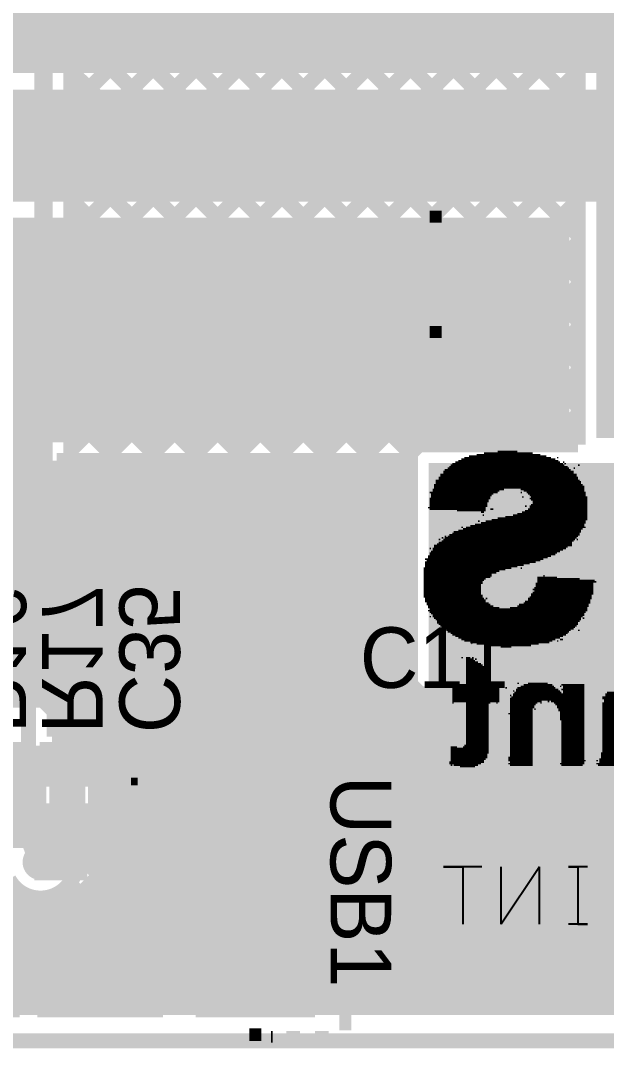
# Model space of a CAD drawing. Header units: millimetres. Extents: x 0.79 to 4.38, y 0.99 to 3.94.
# Drawn here: x 2.175 to 2.562, y 0.993 to 1.672 of the extents above; entities that cross this region are included whole.
import ezdxf

# ---------------------------------------------------------------- set-up
doc = ezdxf.new("R2010")
doc.units = ezdxf.units.MM
doc.header["$MEASUREMENT"] = 0
for name, color, linetype in [('BottomLayer', 5, 'Continuous'), ('BottomOverlay', 54, 'Continuous'), ('BottomPaste', 16, 'Continuous'), ('BottomSolder', 6, 'Continuous'), ('Mechanical2', 216, 'Continuous'), ('MultiLayer', 9, 'Continuous'), ('TopLayer', 1, 'Continuous'), ('TopOverlay', 2, 'Continuous'), ('TopPaste', 8, 'Continuous'), ('TopSolder', 216, 'Continuous'), ('ViaHoleLayer', 16, 'Continuous')]:
    doc.layers.add(name, color=color, linetype=linetype)

# ---------------------------------------------------------------- blocks, each defined once
blk = doc.blocks.new('SP3014_02UTG_3')
at = {"layer": 'TopLayer'}
for points in [[(-0.00945, -0.00689), (0.00945, -0.00689), (-0.00945, 0.00689), (0.00945, 0.00689)], [(0.01496, -0.00689), (0.03386, -0.00689), (0.01496, 0.00689), (0.03386, 0.00689)], [(-0.00945, -0.02657), (0.00945, -0.02657), (-0.00945, -0.0128), (0.00945, -0.0128)], [(0.01496, -0.02657), (0.03386, -0.02657), (0.01496, -0.0128), (0.03386, -0.0128)], [(-0.00983, -0.04724), (0.01183, -0.04724), (-0.00983, -0.0315), (0.01183, -0.0315)], [(0.01614, -0.04724), (0.03268, -0.04724), (0.01614, -0.0315), (0.03268, -0.0315)]]:
    blk.add_solid(points, dxfattribs=at)
at = {"layer": 'TopOverlay', "const_width": 0.01}
for points in [[(-0.017, 0.014), (0.041, 0.014)], [(-0.017, 0.014), (-0.017, -0.054)], [(0.041, 0.014), (0.041, -0.054)], [(-0.017, -0.054), (0.041, -0.054)]]:
    blk.add_lwpolyline(points, dxfattribs=at)
at = {"layer": 'TopOverlay'}
for points, const_width in [([(-0.02776, 0.004, 1), (-0.03224, 0.004, 1)], 0.01), ([(-0.03474, 0.004, 1), (-0.02974, 0.004, 1)], 0.005), ([(-0.03026, 0.004, 1), (-0.02526, 0.004, 1)], 0.005)]:
    blk.add_lwpolyline(points, format="xyb", close=True, dxfattribs=dict(at, const_width=const_width))
at = {"layer": 'TopPaste'}
for points in [[(-0.00945, -0.00689), (0.00945, -0.00689), (-0.00945, 0.00689), (0.00945, 0.00689)], [(0.01496, -0.00689), (0.03386, -0.00689), (0.01496, 0.00689), (0.03386, 0.00689)], [(-0.00945, -0.02657), (0.00945, -0.02657), (-0.00945, -0.0128), (0.00945, -0.0128)], [(0.01496, -0.02657), (0.03386, -0.02657), (0.01496, -0.0128), (0.03386, -0.0128)], [(-0.00983, -0.04724), (0.01183, -0.04724), (-0.00983, -0.0315), (0.01183, -0.0315)], [(0.01614, -0.04724), (0.03268, -0.04724), (0.01614, -0.0315), (0.03268, -0.0315)]]:
    blk.add_solid(points, dxfattribs=at)
at = {"layer": 'TopSolder'}
for points in [[(-0.01345, -0.01089), (0.01345, -0.01089), (-0.01345, 0.01089), (0.01345, 0.01089)], [(0.01096, -0.01089), (0.03786, -0.01089), (0.01096, 0.01089), (0.03786, 0.01089)], [(-0.01345, -0.03057), (0.01345, -0.03057), (-0.01345, -0.0088), (0.01345, -0.0088)], [(0.01096, -0.03057), (0.03786, -0.03057), (0.01096, -0.0088), (0.03786, -0.0088)], [(-0.01383, -0.05124), (0.01583, -0.05124), (-0.01383, -0.0275), (0.01583, -0.0275)], [(0.01214, -0.05124), (0.03668, -0.05124), (0.01214, -0.0275), (0.03668, -0.0275)]]:
    blk.add_solid(points, dxfattribs=at)
blk = doc.blocks.new('16SVPF180M_6')
at = {"layer": 'TopLayer'}
for points in [[(-0.17913, -0.0315), (-0.04134, -0.0315), (-0.17913, 0.0315), (-0.04134, 0.0315)], [(0.04134, -0.0315), (0.17913, -0.0315), (0.04134, 0.0315), (0.17913, 0.0315)]]:
    blk.add_solid(points, dxfattribs=at)
at = {"layer": 'TopOverlay', "const_width": 0.01}
for points in [[(-0.131, 0.082), (-0.073, 0.14)], [(0.135, 0.14), (-0.073, 0.14)], [(0.135, 0.043), (0.135, 0.14)], [(-0.131, 0.041), (-0.131, 0.082)], [(-0.162, 0.0399), (-0.162, 0.0729)], [(-0.14588, 0.0555), (-0.176, 0.0555)], [(-0.131, -0.082), (-0.131, -0.043)], [(0.135, -0.129), (0.135, -0.043)], [(-0.084, -0.129), (-0.131, -0.082)], [(0.135, -0.129), (-0.084, -0.129)]]:
    blk.add_lwpolyline(points, dxfattribs=at)
at = {"layer": 'TopPaste'}
for points in [[(-0.17913, -0.0315), (-0.04134, -0.0315), (-0.17913, 0.0315), (-0.04134, 0.0315)], [(0.04134, -0.0315), (0.17913, -0.0315), (0.04134, 0.0315), (0.17913, 0.0315)]]:
    blk.add_solid(points, dxfattribs=at)
at = {"layer": 'TopSolder'}
for points in [[(-0.18313, -0.0355), (-0.03734, -0.0355), (-0.18313, 0.0355), (-0.03734, 0.0355)], [(0.03734, -0.0355), (0.18313, -0.0355), (0.03734, 0.0355), (0.18313, 0.0355)]]:
    blk.add_solid(points, dxfattribs=at)
blk = doc.blocks.new('PMEG3010ER_115_54')
at = {"layer": 'TopLayer'}
for points in [[(-0.02953, -0.02953), (0.02953, -0.02953), (-0.02953, 0.02953), (0.02953, 0.02953)], [(0.08071, -0.02953), (0.13976, -0.02953), (0.08071, 0.02953), (0.13976, 0.02953)]]:
    blk.add_solid(points, dxfattribs=at)
at = {"layer": 'TopOverlay', "const_width": 0.00787}
for points in [[(-0.037, 0.038), (-0.056, 0.038)], [(-0.056, 0.038), (-0.056, -0.038)], [(-0.037, 0.038), (-0.037, -0.038)], [(-0.029, 0.038), (-0.037, 0.038)], [(0.14724, 0.038), (0.13924, 0.038)], [(0.14724, 0.038), (0.14724, -0.038)], [(-0.037, -0.038), (-0.056, -0.038)], [(-0.029, -0.038), (-0.037, -0.038)], [(0.14724, -0.038), (0.13924, -0.038)]]:
    blk.add_lwpolyline(points, dxfattribs=at)
at = {"layer": 'TopPaste'}
for points in [[(-0.02953, -0.02953), (0.02953, -0.02953), (-0.02953, 0.02953), (0.02953, 0.02953)], [(0.08071, -0.02953), (0.13976, -0.02953), (0.08071, 0.02953), (0.13976, 0.02953)]]:
    blk.add_solid(points, dxfattribs=at)
at = {"layer": 'TopSolder'}
for points in [[(-0.03353, -0.03353), (0.03353, -0.03353), (-0.03353, 0.03353), (0.03353, 0.03353)], [(0.07671, -0.03353), (0.14376, -0.03353), (0.07671, 0.03353), (0.14376, 0.03353)]]:
    blk.add_solid(points, dxfattribs=at)
blk = doc.blocks.new('C__0402_B_214')
at = {"layer": 'BottomLayer'}
for points in [[(-0.0275, 0.0125), (-0.0275, -0.0125), (-0.0095, 0.0125), (-0.0095, -0.0125)], [(0.0095, 0.0125), (0.0095, -0.0125), (0.0275, 0.0125), (0.0275, -0.0125)]]:
    blk.add_solid(points, dxfattribs=at)
at = {"layer": 'BottomOverlay', "const_width": 0.005}
for points in [[(-0.0325, -0.0175), (-0.0325, 0.0175)], [(-0.0085, 0.0175), (-0.0325, 0.0175)], [(0.0325, 0.0175), (0.0085, 0.0175)], [(0.0325, -0.0175), (0.0325, 0.0175)], [(-0.0085, -0.0175), (-0.0325, -0.0175)], [(0.0325, -0.0175), (0.0085, -0.0175)]]:
    blk.add_lwpolyline(points, dxfattribs=at)
at = {"layer": 'BottomPaste'}
for points in [[(-0.0275, 0.0125), (-0.0275, -0.0125), (-0.0095, 0.0125), (-0.0095, -0.0125)], [(0.0095, 0.0125), (0.0095, -0.0125), (0.0275, 0.0125), (0.0275, -0.0125)]]:
    blk.add_solid(points, dxfattribs=at)
at = {"layer": 'BottomSolder'}
for points in [[(-0.0315, 0.0165), (-0.0315, -0.0165), (-0.0055, 0.0165), (-0.0055, -0.0165)], [(0.0055, 0.0165), (0.0055, -0.0165), (0.0315, 0.0165), (0.0315, -0.0165)]]:
    blk.add_solid(points, dxfattribs=at)
blk = doc.blocks.new('M_____U___C____SMD_219')
at = {"layer": 'TopLayer'}
for points in [[(-0.18504, 0.01526), (-0.11417, 0.01526), (-0.18504, 0.09006), (-0.11417, 0.09006)], [(-0.00984, 0.09006), (-0.08465, 0.09006), (-0.00984, 0.01526), (-0.08465, 0.01526)], [(0.08465, 0.09006), (0.00984, 0.09006), (0.08465, 0.01526), (0.00984, 0.01526)], [(0.11417, 0.01526), (0.18504, 0.01526), (0.11417, 0.09006), (0.18504, 0.09006)], [(-0.08071, -0.01624), (-0.16339, -0.01624), (-0.08071, -0.07923), (-0.16339, -0.07923)], [(0.16339, -0.01624), (0.08071, -0.01624), (0.16339, -0.07923), (0.08071, -0.07923)], [(-0.04331, -0.02608), (-0.05906, -0.02608), (-0.04331, -0.07923), (-0.05906, -0.07923)], [(-0.01772, -0.02608), (-0.03346, -0.02608), (-0.01772, -0.07923), (-0.03346, -0.07923)], [(0.00787, -0.02608), (-0.00787, -0.02608), (0.00787, -0.07923), (-0.00787, -0.07923)], [(0.03346, -0.02608), (0.01772, -0.02608), (0.03346, -0.07923), (0.01772, -0.07923)], [(0.05906, -0.02608), (0.04331, -0.02608), (0.05906, -0.07923), (0.04331, -0.07923)]]:
    blk.add_solid(points, dxfattribs=at)
at = {"layer": 'TopOverlay'}
for points, const_width in [([(-0.189, 0.107), (-0.198, 0.107)], 0.00787), ([(-0.17, 0.107), (-0.179, 0.107)], 0.00787), ([(-0.16, 0.107), (-0.161, 0.107)], 0.00787), ([(0.14961, 0.10974), (-0.14961, 0.10974)], 0.00787), ([(-0.14961, 0.10974), (-0.14961, 0.10139)], 0.00787), ([(0.14961, 0.10974), (0.14961, 0.10279)], 0.00787), ([(-0.209, 0.10279), (-0.209, 0.07479)], 0.00787), ([(-0.209, 0.07479), (-0.221, 0.08679)], 0.00787), ([(-0.196, 0.08679), (-0.221, 0.08679)], 0.00787), ([(-0.196, 0.08679), (-0.208, 0.07479)], 0.00787), ([(-0.14764, 0.0064), (-0.14764, -0.00738)], 0.005), ([(0.14764, 0.0064), (0.14764, -0.00738)], 0.005), ([(-0.06772, -0.06152), (-0.07205, -0.06152)], 0.005), ([(0.07205, -0.06152), (0.06772, -0.06152)], 0.005)]:
    blk.add_lwpolyline(points, dxfattribs=dict(at, const_width=const_width))
for points, const_width in [([(0.05906, -0.10384, 1), (0.05118, -0.10384, 1)], 0.01181), ([(0.04823, -0.10384, 1), (0.05413, -0.10384, 1)], 0.00591), ([(0.0561, -0.10384, 1), (0.06201, -0.10384, 1)], 0.00591)]:
    blk.add_lwpolyline(points, format="xyb", close=True, dxfattribs=dict(at, const_width=const_width))
at = {"layer": 'TopPaste'}
for points in [[(-0.18504, 0.01526), (-0.11417, 0.01526), (-0.18504, 0.09006), (-0.11417, 0.09006)], [(-0.00984, 0.09006), (-0.08465, 0.09006), (-0.00984, 0.01526), (-0.08465, 0.01526)], [(0.08465, 0.09006), (0.00984, 0.09006), (0.08465, 0.01526), (0.00984, 0.01526)], [(0.11417, 0.01526), (0.18504, 0.01526), (0.11417, 0.09006), (0.18504, 0.09006)], [(-0.08071, -0.01624), (-0.16339, -0.01624), (-0.08071, -0.07923), (-0.16339, -0.07923)], [(0.16339, -0.01624), (0.08071, -0.01624), (0.16339, -0.07923), (0.08071, -0.07923)], [(-0.04331, -0.02608), (-0.05906, -0.02608), (-0.04331, -0.07923), (-0.05906, -0.07923)], [(-0.01772, -0.02608), (-0.03346, -0.02608), (-0.01772, -0.07923), (-0.03346, -0.07923)], [(0.00787, -0.02608), (-0.00787, -0.02608), (0.00787, -0.07923), (-0.00787, -0.07923)], [(0.03346, -0.02608), (0.01772, -0.02608), (0.03346, -0.07923), (0.01772, -0.07923)], [(0.05906, -0.02608), (0.04331, -0.02608), (0.05906, -0.07923), (0.04331, -0.07923)]]:
    blk.add_solid(points, dxfattribs=at)
at = {"layer": 'TopSolder'}
for points in [[(-0.18904, 0.01126), (-0.11017, 0.01126), (-0.18904, 0.09406), (-0.11017, 0.09406)], [(-0.00584, 0.09406), (-0.08865, 0.09406), (-0.00584, 0.01126), (-0.08865, 0.01126)], [(0.08865, 0.09406), (0.00584, 0.09406), (0.08865, 0.01126), (0.00584, 0.01126)], [(0.11017, 0.01126), (0.18904, 0.01126), (0.11017, 0.09406), (0.18904, 0.09406)], [(-0.07671, -0.01224), (-0.16739, -0.01224), (-0.07671, -0.08323), (-0.16739, -0.08323)], [(0.16739, -0.01224), (0.07671, -0.01224), (0.16739, -0.08323), (0.07671, -0.08323)], [(-0.03931, -0.02208), (-0.06305, -0.02208), (-0.03931, -0.08323), (-0.06305, -0.08323)], [(-0.01372, -0.02208), (-0.03746, -0.02208), (-0.01372, -0.08323), (-0.03746, -0.08323)], [(0.01187, -0.02208), (-0.01187, -0.02208), (0.01187, -0.08323), (-0.01187, -0.08323)], [(0.03746, -0.02208), (0.01372, -0.02208), (0.03746, -0.08323), (0.01372, -0.08323)], [(0.06306, -0.02208), (0.03931, -0.02208), (0.06306, -0.08323), (0.03931, -0.08323)]]:
    blk.add_solid(points, dxfattribs=at)
blk = doc.blocks.new('R__0402_B_224')
at = {"layer": 'BottomLayer'}
for points in [[(-0.0275, 0.0125), (-0.0275, -0.0125), (-0.0095, 0.0125), (-0.0095, -0.0125)], [(0.0095, 0.0125), (0.0095, -0.0125), (0.0275, 0.0125), (0.0275, -0.0125)]]:
    blk.add_solid(points, dxfattribs=at)
at = {"layer": 'BottomOverlay', "const_width": 0.005}
for points in [[(-0.0085, 0.0175), (-0.0325, 0.0175)], [(-0.0325, -0.0175), (-0.0325, 0.0175)], [(0.0325, 0.0175), (0.0085, 0.0175)], [(0.0325, -0.0175), (0.0325, 0.0175)], [(-0.0085, -0.0175), (-0.0325, -0.0175)], [(0.0325, -0.0175), (0.0085, -0.0175)]]:
    blk.add_lwpolyline(points, dxfattribs=at)
at = {"layer": 'BottomPaste'}
for points in [[(-0.0275, 0.0125), (-0.0275, -0.0125), (-0.0095, 0.0125), (-0.0095, -0.0125)], [(0.0095, 0.0125), (0.0095, -0.0125), (0.0275, 0.0125), (0.0275, -0.0125)]]:
    blk.add_solid(points, dxfattribs=at)
at = {"layer": 'BottomSolder'}
for points in [[(-0.0315, 0.0165), (-0.0315, -0.0165), (-0.0055, 0.0165), (-0.0055, -0.0165)], [(0.0055, 0.0165), (0.0055, -0.0165), (0.0315, 0.0165), (0.0315, -0.0165)]]:
    blk.add_solid(points, dxfattribs=at)
blk = doc.blocks.new('R__0402_B_225')
at = {"layer": 'BottomLayer'}
for points in [[(-0.0275, 0.0125), (-0.0275, -0.0125), (-0.0095, 0.0125), (-0.0095, -0.0125)], [(0.0095, 0.0125), (0.0095, -0.0125), (0.0275, 0.0125), (0.0275, -0.0125)]]:
    blk.add_solid(points, dxfattribs=at)
at = {"layer": 'BottomOverlay', "const_width": 0.005}
for points in [[(-0.0085, 0.0175), (-0.0325, 0.0175)], [(-0.0325, -0.0175), (-0.0325, 0.0175)], [(0.0325, 0.0175), (0.0085, 0.0175)], [(0.0325, -0.0175), (0.0325, 0.0175)], [(-0.0085, -0.0175), (-0.0325, -0.0175)], [(0.0325, -0.0175), (0.0085, -0.0175)]]:
    blk.add_lwpolyline(points, dxfattribs=at)
at = {"layer": 'BottomPaste'}
for points in [[(-0.0275, 0.0125), (-0.0275, -0.0125), (-0.0095, 0.0125), (-0.0095, -0.0125)], [(0.0095, 0.0125), (0.0095, -0.0125), (0.0275, 0.0125), (0.0275, -0.0125)]]:
    blk.add_solid(points, dxfattribs=at)
at = {"layer": 'BottomSolder'}
for points in [[(-0.0315, 0.0165), (-0.0315, -0.0165), (-0.0055, 0.0165), (-0.0055, -0.0165)], [(0.0055, 0.0165), (0.0055, -0.0165), (0.0315, 0.0165), (0.0315, -0.0165)]]:
    blk.add_solid(points, dxfattribs=at)

msp = doc.modelspace()

# ---------------------------------------------------------------- linework, layer by layer
at = {"layer": 'BottomLayer'}
for points, const_width in [([(2.19036, 1.2239), (2.19036, 1.78336)], 0.012), ([(2.20836, 1.4164), (2.45796, 1.666)], 0.01), ([(2.20836, 1.50125), (2.37311, 1.666)], 0.01), ([(2.20836, 1.666), (2.543, 1.666)], 0.01), ([(2.20836, 1.55782), (2.31654, 1.666)], 0.01), ([(2.20836, 1.64267), (2.23169, 1.666)], 0.01), ([(2.20836, 1.52954), (2.34482, 1.666)], 0.01), ([(2.20836, 1.35983), (2.51453, 1.666)], 0.01), ([(2.20836, 1.33155), (2.54281, 1.666)], 0.01), ([(2.20836, 1.38811), (2.48624, 1.666)], 0.01), ([(2.20836, 1.44468), (2.42968, 1.666)], 0.01), ([(2.20836, 1.47297), (2.40139, 1.666)], 0.01), ([(2.20836, 1.61439), (2.25997, 1.666)], 0.01), ([(2.20836, 1.58611), (2.28825, 1.666)], 0.01), ([(2.20836, 1.23136), (2.20836, 1.666)], 0.01), ([(2.20895, 1.666), (2.48345, 1.3915)], 0.01), ([(2.23723, 1.666), (2.51173, 1.3915)], 0.01), ([(2.26552, 1.666), (2.54002, 1.3915)], 0.01), ([(2.2938, 1.666), (2.543, 1.4168)], 0.01), ([(2.32208, 1.666), (2.543, 1.44508)], 0.01), ([(2.35037, 1.666), (2.543, 1.47337)], 0.01), ([(2.37865, 1.666), (2.543, 1.50165)], 0.01), ([(2.40694, 1.666), (2.543, 1.52994)], 0.01), ([(2.43522, 1.666), (2.543, 1.55822)], 0.01), ([(2.46351, 1.666), (2.543, 1.58651)], 0.01), ([(2.49179, 1.666), (2.543, 1.61479)], 0.01), ([(2.52007, 1.666), (2.543, 1.64307)], 0.01), ([(2.543, 1.3915), (2.543, 1.666)], 0.01), ([(2.20836, 1.6383), (2.45516, 1.3915)], 0.01), ([(2.20836, 1.30326), (2.543, 1.6379)], 0.01), ([(2.20836, 1.61002), (2.43233, 1.38605)], 0.01), ([(2.20836, 1.27498), (2.543, 1.60962)], 0.01), ([(2.20836, 1.58173), (2.43233, 1.35776)], 0.01), ([(2.20836, 1.24669), (2.543, 1.58133)], 0.01), ([(2.20836, 1.55345), (2.43233, 1.32948)], 0.01), ([(2.21483, 1.22488), (2.543, 1.55305)], 0.01), ([(2.20836, 1.52517), (2.43233, 1.30119)], 0.01), ([(2.22403, 1.20579), (2.543, 1.52477)], 0.01), ([(2.20836, 1.49688), (2.43233, 1.27291)], 0.01), ([(2.43802, 1.3915), (2.543, 1.49648)], 0.01), ([(2.20836, 1.4686), (2.43233, 1.24462)], 0.01), ([(2.4663, 1.3915), (2.543, 1.4682)], 0.01), ([(2.20836, 1.44031), (2.43233, 1.21634)], 0.01), ([(2.49459, 1.3915), (2.543, 1.43991)], 0.01), ([(2.20836, 1.41203), (2.43233, 1.18806)], 0.01), ([(2.52287, 1.3915), (2.543, 1.41163)], 0.01), ([(2.43233, 1.3915), (2.543, 1.3915)], 0.01), ([(2.43233, 1.097), (2.43233, 1.3915)], 0.01), ([(2.43233, 1.38581), (2.43802, 1.3915)], 0.01), ([(2.20836, 1.38374), (2.43233, 1.15977)], 0.01), ([(2.24702, 1.2005), (2.43233, 1.38581)], 0.01), ([(2.20836, 1.35546), (2.43233, 1.13149)], 0.01), ([(2.27186, 1.19706), (2.43233, 1.35753)], 0.01), ([(2.20836, 1.32718), (2.43233, 1.1032)], 0.01), ([(2.27186, 1.16877), (2.43233, 1.32924)], 0.01), ([(2.20836, 1.29889), (2.41025, 1.097)], 0.01), ([(2.23136, 1.09999), (2.43233, 1.30096)], 0.01), ([(2.25666, 1.097), (2.43233, 1.27268)], 0.01), ([(2.20836, 1.27061), (2.38197, 1.097)], 0.01), ([(2.28494, 1.097), (2.43233, 1.24439)], 0.01), ([(2.20836, 1.24232), (2.25039, 1.20029)], 0.01), ([(2.20836, 1.23136), (2.21873, 1.22099)], 0.01), ([(2.19036, 1.2239), (2.20603, 1.20824)], 0.012), ([(2.31322, 1.097), (2.43233, 1.21611)], 0.01), ([(2.20603, 1.17881), (2.20603, 1.20824)], 0.012), ([(2.22403, 1.2005), (2.22403, 1.20824)], 0.01), ([(2.22403, 1.2005), (2.24736, 1.2005)], 0.01), ([(2.25281, 1.19982), (2.27186, 1.19982)], 0.01), ([(2.27186, 1.15782), (2.27186, 1.19982)], 0.01), ([(2.20603, 1.17881), (2.20634, 1.1785)], 0.02), ([(2.20634, 1.1785), (2.24736, 1.1785)], 0.02), ([(2.34151, 1.097), (2.43233, 1.18782)], 0.01), ([(2.27186, 1.17882), (2.35368, 1.097)], 0.01), ([(2.23136, 1.12827), (2.2609, 1.15782)], 0.01), ([(2.23136, 1.1565), (2.24736, 1.1565)], 0.01), ([(2.23136, 1.097), (2.23136, 1.1565)], 0.01), ([(2.23761, 1.1565), (2.29711, 1.097)], 0.01), ([(2.25485, 1.15782), (2.27186, 1.15782)], 0.01), ([(2.26458, 1.15782), (2.3254, 1.097)], 0.01), ([(2.36979, 1.097), (2.43233, 1.15954)], 0.01), ([(2.24736, 1.113), (2.24736, 1.1415)], 0.025), ([(2.23136, 1.13447), (2.26883, 1.097)], 0.01), ([(2.39808, 1.097), (2.43233, 1.13125)], 0.01), ([(2.18836, 1.116), (2.20026, 1.1279)], 0.01), ([(2.23136, 1.10619), (2.24055, 1.097)], 0.01), ([(2.42636, 1.097), (2.43233, 1.10297)], 0.01), ([(2.23136, 1.097), (2.43233, 1.097)], 0.01)]:
    msp.add_lwpolyline(points, dxfattribs=dict(at, const_width=const_width))
for points, const_width in [([(2.48709, 1.361, 1), (2.49891, 1.361, 1)], 0.01181), ([(2.51309, 1.361, 1), (2.52491, 1.361, 1)], 0.01181), ([(2.48709, 1.331, 1), (2.49891, 1.331, 1)], 0.01181), ([(2.51309, 1.331, 1), (2.52491, 1.331, 1)], 0.01181), ([(2.48709, 1.299, 1), (2.49891, 1.299, 1)], 0.01181), ([(2.51309, 1.299, 1), (2.52491, 1.299, 1)], 0.01181), ([(2.21623, 1.22099, 1), (2.22123, 1.22099, 1)], 0.005), ([(2.21625, 1.22096, 1), (2.22125, 1.22096, 1)], 0.005), ([(2.22153, 1.20824, 1), (2.22653, 1.20824, 1)], 0.005), ([(2.22153, 1.20824, 1), (2.22653, 1.20824, 1)], 0.005), ([(2.24486, 1.2005, 1), (2.24986, 1.2005, 1)], 0.005), ([(2.25031, 1.19982, 1), (2.25531, 1.19982, 1)], 0.005), ([(2.24486, 1.1565, 1), (2.24986, 1.1565, 1)], 0.005), ([(2.25235, 1.15782, 1), (2.25735, 1.15782, 1)], 0.005), ([(2.20353, 1.14182, 1), (2.20853, 1.14182, 1)], 0.005), ([(2.18245, 1.116, 1), (2.19427, 1.116, 1)], 0.01181), ([(2.19776, 1.1279, 1), (2.20276, 1.1279, 1)], 0.005), ([(2.24145, 1.113, 1), (2.25327, 1.113, 1)], 0.01181)]:
    msp.add_lwpolyline(points, format="xyb", close=True, dxfattribs=dict(at, const_width=const_width))
at = {"layer": 'BottomLayer', "const_width": 0.01}
for points in [[(2.21873, 1.22099, -0.199396), (2.22403, 1.20824)], [(2.21875, 1.22096, -0.198912), (2.22403, 1.20824)], [(2.24736, 1.2005, -0.062631), (2.25281, 1.19982)], [(2.25485, 1.15782, -0.087094), (2.24736, 1.1565)], [(2.20603, 1.14182, -0.198912), (2.20026, 1.1279)]]:
    msp.add_lwpolyline(points, format="xyb", dxfattribs=at)
at = {"layer": 'BottomLayer'}
for points in [[(2.633, 1.396), (2.633, 1.756), (2.555, 1.396), (2.555, 1.756)], [(2.44433, 1.015), (2.567, 1.015), (2.44433, 1.3795), (2.567, 1.3795)], [(2.18436, 1.152), (2.18436, 1.104), (2.21936, 1.152), (2.21936, 1.104)], [(1.512, 1.015), (2.567, 1.015), (1.512, 1.085), (2.567, 1.085)]]:
    msp.add_solid(points, dxfattribs=at)
at = {"layer": 'BottomOverlay'}
for p, q in [((2.47958, 1.11299), (2.45425, 1.11299)), ((2.45425, 1.11299), (2.46691, 1.11299)), ((2.46691, 1.11299), (2.46691, 1.075)), ((2.51756, 1.11299), (2.49224, 1.075)), ((2.49224, 1.075), (2.49224, 1.11299)), ((2.51756, 1.075), (2.51756, 1.11299)), ((2.54922, 1.11299), (2.53656, 1.11299)), ((2.53656, 1.11299), (2.54289, 1.11299)), ((2.54289, 1.11299), (2.54289, 1.075)), ((2.54922, 1.075), (2.53656, 1.075)), ((2.54289, 1.075), (2.54922, 1.075))]:
    msp.add_line(p, q, dxfattribs=at)
at = {"layer": 'BottomOverlay', "const_width": 0.001}
for points in [[(2.471, 1.384), (2.522, 1.384)], [(2.476, 1.385), (2.518, 1.385)], [(2.481, 1.386), (2.513, 1.386)], [(2.49, 1.387), (2.503, 1.387)], [(2.458, 1.377), (2.536, 1.377)], [(2.459, 1.378), (2.534, 1.378)], [(2.46, 1.379), (2.533, 1.379)], [(2.462, 1.38), (2.531, 1.38)], [(2.464, 1.381), (2.53, 1.381)], [(2.466, 1.382), (2.528, 1.382)], [(2.468, 1.383), (2.525, 1.383)], [(2.529, 1.383), (2.53, 1.383)], [(2.533, 1.38), (2.534, 1.38)], [(2.534, 1.379), (2.535, 1.379)], [(2.543, 1.378), (2.544, 1.378)], [(2.452, 1.372), (2.542, 1.372)], [(2.452, 1.371), (2.542, 1.371)], [(2.454, 1.374), (2.54, 1.374)], [(2.454, 1.373), (2.54, 1.373)], [(2.455, 1.375), (2.538, 1.375)], [(2.457, 1.376), (2.537, 1.376)], [(2.54, 1.376), (2.541, 1.376)], [(2.448, 1.365), (2.546, 1.365)], [(2.448, 1.364), (2.547, 1.364)], [(2.449, 1.368), (2.544, 1.368)], [(2.449, 1.367), (2.545, 1.367)], [(2.449, 1.366), (2.545, 1.366)], [(2.451, 1.37), (2.543, 1.37)], [(2.451, 1.369), (2.543, 1.369)], [(2.445, 1.36), (2.49, 1.36)], [(2.446, 1.359), (2.487, 1.359)], [(2.446, 1.358), (2.486, 1.358)], [(2.446, 1.357), (2.485, 1.357)], [(2.447, 1.362), (2.494, 1.362)], [(2.447, 1.361), (2.491, 1.361)], [(2.448, 1.363), (2.547, 1.363)], [(2.505, 1.362), (2.547, 1.362)], [(2.505, 1.36), (2.506, 1.36)], [(2.506, 1.357), (2.507, 1.357)], [(2.507, 1.361), (2.547, 1.361)], [(2.509, 1.36), (2.548, 1.36)], [(2.51, 1.359), (2.548, 1.359)], [(2.511, 1.358), (2.548, 1.358)], [(2.512, 1.357), (2.549, 1.357)], [(2.444, 1.35), (2.482, 1.35)], [(2.445, 1.356), (2.485, 1.356)], [(2.445, 1.355), (2.484, 1.355)], [(2.445, 1.354), (2.484, 1.354)], [(2.445, 1.353), (2.483, 1.353)], [(2.445, 1.352), (2.483, 1.352)], [(2.445, 1.351), (2.483, 1.351)], [(2.508, 1.351), (2.509, 1.351)], [(2.511, 1.356), (2.549, 1.356)], [(2.511, 1.351), (2.549, 1.351)], [(2.511, 1.35), (2.549, 1.35)], [(2.512, 1.355), (2.549, 1.355)], [(2.512, 1.352), (2.549, 1.352)], [(2.513, 1.354), (2.549, 1.354)], [(2.513, 1.353), (2.549, 1.353)], [(2.445, 1.349), (2.482, 1.349)], [(2.463, 1.348), (2.482, 1.348)], [(2.479, 1.347), (2.481, 1.347)], [(2.48, 1.345), (2.481, 1.345)], [(2.485, 1.349), (2.487, 1.349)], [(2.49, 1.343), (2.549, 1.343)], [(2.495, 1.344), (2.549, 1.344)], [(2.5, 1.345), (2.549, 1.345)], [(2.503, 1.346), (2.549, 1.346)], [(2.506, 1.347), (2.549, 1.347)], [(2.508, 1.348), (2.549, 1.348)], [(2.51, 1.349), (2.549, 1.349)], [(2.466, 1.337), (2.467, 1.337)], [(2.469, 1.337), (2.548, 1.337)], [(2.472, 1.338), (2.547, 1.338)], [(2.475, 1.339), (2.547, 1.339)], [(2.477, 1.341), (2.478, 1.341)], [(2.479, 1.34), (2.548, 1.34)], [(2.482, 1.341), (2.548, 1.341)], [(2.486, 1.342), (2.549, 1.342)], [(2.453, 1.33), (2.454, 1.33)], [(2.455, 1.331), (2.456, 1.331)], [(2.455, 1.33), (2.542, 1.33)], [(2.457, 1.331), (2.543, 1.331)], [(2.458, 1.332), (2.544, 1.332)], [(2.46, 1.333), (2.544, 1.333)], [(2.461, 1.334), (2.545, 1.334)], [(2.464, 1.335), (2.545, 1.335)], [(2.467, 1.336), (2.546, 1.336)], [(2.445, 1.323), (2.446, 1.323)], [(2.447, 1.323), (2.535, 1.323)], [(2.448, 1.325), (2.539, 1.325)], [(2.448, 1.324), (2.536, 1.324)], [(2.45, 1.326), (2.539, 1.326)], [(2.451, 1.329), (2.452, 1.329)], [(2.451, 1.327), (2.539, 1.327)], [(2.453, 1.328), (2.54, 1.328)], [(2.454, 1.329), (2.541, 1.329)], [(2.542, 1.329), (2.543, 1.329)], [(2.442, 1.316), (2.52, 1.316)], [(2.444, 1.318), (2.525, 1.318)], [(2.444, 1.317), (2.523, 1.317)], [(2.445, 1.32), (2.529, 1.32)], [(2.445, 1.319), (2.528, 1.319)], [(2.446, 1.321), (2.531, 1.321)], [(2.447, 1.322), (2.533, 1.322)], [(2.441, 1.31), (2.499, 1.31)], [(2.442, 1.314), (2.515, 1.314)], [(2.442, 1.313), (2.511, 1.313)], [(2.442, 1.312), (2.507, 1.312)], [(2.442, 1.311), (2.503, 1.311)], [(2.443, 1.315), (2.518, 1.315)], [(2.505, 1.31), (2.506, 1.31)], [(2.441, 1.309), (2.495, 1.309)], [(2.441, 1.308), (2.491, 1.308)], [(2.441, 1.307), (2.489, 1.307)], [(2.441, 1.306), (2.486, 1.306)], [(2.441, 1.305), (2.486, 1.305)], [(2.441, 1.304), (2.485, 1.304)], [(2.441, 1.303), (2.482, 1.303)], [(2.516, 1.304), (2.529, 1.304)], [(2.516, 1.303), (2.544, 1.303)], [(2.52, 1.305), (2.521, 1.305)], [(2.441, 1.302), (2.481, 1.302)], [(2.441, 1.301), (2.48, 1.301)], [(2.441, 1.3), (2.48, 1.3)], [(2.441, 1.299), (2.479, 1.299)], [(2.441, 1.298), (2.479, 1.298)], [(2.441, 1.297), (2.479, 1.297)], [(2.441, 1.296), (2.479, 1.296)], [(2.513, 1.296), (2.553, 1.296)], [(2.514, 1.297), (2.553, 1.297)], [(2.515, 1.3), (2.553, 1.3)], [(2.515, 1.299), (2.553, 1.299)], [(2.515, 1.298), (2.553, 1.298)], [(2.516, 1.302), (2.554, 1.302)], [(2.516, 1.301), (2.555, 1.301)], [(2.441, 1.295), (2.479, 1.295)], [(2.441, 1.294), (2.479, 1.294)], [(2.441, 1.293), (2.479, 1.293)], [(2.441, 1.292), (2.48, 1.292)], [(2.441, 1.291), (2.48, 1.291)], [(2.442, 1.29), (2.481, 1.29)], [(2.442, 1.289), (2.482, 1.289)], [(2.482, 1.29), (2.483, 1.29)], [(2.51, 1.29), (2.552, 1.29)], [(2.51, 1.289), (2.551, 1.289)], [(2.511, 1.291), (2.552, 1.291)], [(2.512, 1.293), (2.553, 1.293)], [(2.512, 1.292), (2.552, 1.292)], [(2.513, 1.294), (2.553, 1.294)], [(2.514, 1.295), (2.553, 1.295)], [(2.442, 1.288), (2.482, 1.288)], [(2.443, 1.287), (2.484, 1.287)], [(2.443, 1.286), (2.485, 1.286)], [(2.444, 1.285), (2.487, 1.285)], [(2.444, 1.284), (2.491, 1.284)], [(2.444, 1.282), (2.549, 1.282)], [(2.445, 1.283), (2.549, 1.283)], [(2.498, 1.284), (2.549, 1.284)], [(2.503, 1.285), (2.55, 1.285)], [(2.504, 1.286), (2.55, 1.286)], [(2.507, 1.287), (2.551, 1.287)], [(2.508, 1.288), (2.551, 1.288)], [(2.445, 1.281), (2.548, 1.281)], [(2.445, 1.278), (2.446, 1.278)], [(2.446, 1.28), (2.547, 1.28)], [(2.447, 1.279), (2.547, 1.279)], [(2.447, 1.278), (2.546, 1.278)], [(2.448, 1.277), (2.545, 1.277)], [(2.449, 1.276), (2.545, 1.276)], [(2.546, 1.277), (2.547, 1.277)], [(2.45, 1.275), (2.544, 1.275)], [(2.45, 1.274), (2.543, 1.274)], [(2.451, 1.273), (2.543, 1.273)], [(2.452, 1.272), (2.542, 1.272)], [(2.453, 1.271), (2.541, 1.271)], [(2.455, 1.27), (2.54, 1.27)], [(2.456, 1.269), (2.538, 1.269)], [(2.543, 1.269), (2.544, 1.269)], [(2.457, 1.268), (2.537, 1.268)], [(2.459, 1.267), (2.536, 1.267)], [(2.46, 1.266), (2.535, 1.266)], [(2.462, 1.265), (2.533, 1.265)], [(2.464, 1.264), (2.531, 1.264)], [(2.466, 1.263), (2.528, 1.263)], [(2.468, 1.262), (2.526, 1.262)], [(2.529, 1.262), (2.53, 1.262)], [(2.531, 1.263), (2.533, 1.263)], [(2.472, 1.261), (2.524, 1.261)], [(2.476, 1.26), (2.517, 1.26)], [(2.481, 1.259), (2.512, 1.259)], [(2.492, 1.258), (2.499, 1.258)], [(2.466, 1.251), (2.467, 1.251)], [(2.469, 1.251), (2.472, 1.251)], [(2.469, 1.25), (2.474, 1.25)], [(2.469, 1.249), (2.475, 1.249)], [(2.469, 1.248), (2.477, 1.248)], [(2.473, 1.251), (2.474, 1.251)], [(2.475, 1.25), (2.476, 1.25)], [(2.469, 1.247), (2.479, 1.247)], [(2.469, 1.246), (2.48, 1.246)], [(2.469, 1.245), (2.483, 1.245)], [(2.469, 1.244), (2.484, 1.244)], [(2.469, 1.243), (2.484, 1.243)], [(2.469, 1.242), (2.484, 1.242)], [(2.469, 1.241), (2.484, 1.241)], [(2.469, 1.24), (2.484, 1.24)], [(2.469, 1.239), (2.484, 1.239)], [(2.469, 1.238), (2.484, 1.238)], [(2.469, 1.237), (2.484, 1.237)], [(2.469, 1.236), (2.484, 1.236)], [(2.469, 1.235), (2.484, 1.235)], [(2.46, 1.233), (2.491, 1.233)], [(2.46, 1.232), (2.491, 1.232)], [(2.46, 1.231), (2.491, 1.231)], [(2.46, 1.23), (2.491, 1.23)], [(2.46, 1.229), (2.491, 1.229)], [(2.46, 1.228), (2.491, 1.228)], [(2.469, 1.234), (2.484, 1.234)], [(2.495, 1.231), (2.496, 1.231)], [(2.5, 1.229), (2.501, 1.229)], [(2.501, 1.228), (2.532, 1.228)], [(2.502, 1.23), (2.53, 1.23)], [(2.502, 1.229), (2.531, 1.229)], [(2.503, 1.234), (2.504, 1.234)], [(2.503, 1.231), (2.528, 1.231)], [(2.505, 1.232), (2.527, 1.232)], [(2.507, 1.233), (2.526, 1.233)], [(2.51, 1.234), (2.523, 1.234)], [(2.531, 1.232), (2.532, 1.232)], [(2.532, 1.233), (2.547, 1.233)], [(2.532, 1.23), (2.547, 1.23)], [(2.533, 1.232), (2.547, 1.232)], [(2.533, 1.231), (2.547, 1.231)], [(2.533, 1.229), (2.547, 1.229)], [(2.533, 1.228), (2.547, 1.228)], [(2.562, 1.228), (2.601, 1.228)], [(2.46, 1.227), (2.491, 1.227)], [(2.46, 1.226), (2.491, 1.226)], [(2.46, 1.225), (2.491, 1.225)], [(2.46, 1.224), (2.491, 1.224)], [(2.46, 1.223), (2.491, 1.223)], [(2.46, 1.222), (2.491, 1.222)], [(2.46, 1.221), (2.461, 1.221)], [(2.469, 1.221), (2.485, 1.221)], [(2.489, 1.221), (2.49, 1.221)], [(2.498, 1.226), (2.499, 1.226)], [(2.498, 1.224), (2.547, 1.224)], [(2.498, 1.223), (2.547, 1.223)], [(2.498, 1.222), (2.519, 1.222)], [(2.498, 1.221), (2.516, 1.221)], [(2.499, 1.225), (2.547, 1.225)], [(2.5, 1.227), (2.547, 1.227)], [(2.5, 1.226), (2.547, 1.226)], [(2.518, 1.221), (2.519, 1.221)], [(2.523, 1.222), (2.524, 1.222)], [(2.525, 1.222), (2.547, 1.222)], [(2.527, 1.221), (2.547, 1.221)], [(2.559, 1.225), (2.603, 1.225)], [(2.559, 1.224), (2.604, 1.224)], [(2.559, 1.221), (2.576, 1.221)], [(2.56, 1.223), (2.604, 1.223)], [(2.56, 1.222), (2.577, 1.222)], [(2.561, 1.227), (2.602, 1.227)], [(2.561, 1.226), (2.602, 1.226)], [(2.469, 1.22), (2.484, 1.22)], [(2.469, 1.219), (2.484, 1.219)], [(2.469, 1.218), (2.484, 1.218)], [(2.469, 1.217), (2.484, 1.217)], [(2.469, 1.216), (2.484, 1.216)], [(2.469, 1.215), (2.484, 1.215)], [(2.498, 1.22), (2.515, 1.22)], [(2.498, 1.219), (2.514, 1.219)], [(2.498, 1.218), (2.514, 1.218)], [(2.498, 1.217), (2.513, 1.217)], [(2.498, 1.216), (2.513, 1.216)], [(2.498, 1.215), (2.513, 1.215)], [(2.514, 1.217), (2.515, 1.217)], [(2.528, 1.22), (2.547, 1.22)], [(2.529, 1.219), (2.547, 1.219)], [(2.529, 1.218), (2.547, 1.218)], [(2.53, 1.217), (2.547, 1.217)], [(2.53, 1.216), (2.547, 1.216)], [(2.531, 1.215), (2.547, 1.215)], [(2.559, 1.22), (2.575, 1.22)], [(2.559, 1.219), (2.574, 1.219)], [(2.559, 1.218), (2.575, 1.218)], [(2.559, 1.217), (2.575, 1.217)], [(2.559, 1.216), (2.574, 1.216)], [(2.559, 1.215), (2.575, 1.215)], [(2.469, 1.214), (2.484, 1.214)], [(2.469, 1.213), (2.484, 1.213)], [(2.469, 1.212), (2.484, 1.212)], [(2.469, 1.211), (2.484, 1.211)], [(2.469, 1.21), (2.484, 1.21)], [(2.469, 1.209), (2.484, 1.209)], [(2.469, 1.208), (2.484, 1.208)], [(2.497, 1.214), (2.513, 1.214)], [(2.498, 1.213), (2.513, 1.213)], [(2.498, 1.212), (2.513, 1.212)], [(2.498, 1.211), (2.513, 1.211)], [(2.498, 1.21), (2.513, 1.21)], [(2.498, 1.209), (2.513, 1.209)], [(2.498, 1.208), (2.513, 1.208)], [(2.531, 1.214), (2.547, 1.214)], [(2.531, 1.213), (2.547, 1.213)], [(2.531, 1.212), (2.547, 1.212)], [(2.531, 1.211), (2.547, 1.211)], [(2.531, 1.21), (2.547, 1.21)], [(2.532, 1.209), (2.547, 1.209)], [(2.532, 1.208), (2.547, 1.208)], [(2.559, 1.214), (2.578, 1.214)], [(2.559, 1.213), (2.582, 1.213)], [(2.559, 1.212), (2.587, 1.212)], [(2.559, 1.211), (2.592, 1.211)], [(2.559, 1.21), (2.595, 1.21)], [(2.559, 1.209), (2.598, 1.209)], [(2.559, 1.208), (2.6, 1.208)], [(2.469, 1.207), (2.484, 1.207)], [(2.469, 1.206), (2.484, 1.206)], [(2.469, 1.205), (2.484, 1.205)], [(2.469, 1.204), (2.484, 1.204)], [(2.469, 1.203), (2.484, 1.203)], [(2.469, 1.202), (2.484, 1.202)], [(2.469, 1.201), (2.484, 1.201)], [(2.498, 1.207), (2.513, 1.207)], [(2.498, 1.206), (2.513, 1.206)], [(2.498, 1.205), (2.513, 1.205)], [(2.498, 1.204), (2.513, 1.204)], [(2.498, 1.203), (2.513, 1.203)], [(2.498, 1.202), (2.513, 1.202)], [(2.498, 1.201), (2.513, 1.201)], [(2.532, 1.207), (2.547, 1.207)], [(2.532, 1.206), (2.547, 1.206)], [(2.532, 1.205), (2.547, 1.205)], [(2.532, 1.204), (2.547, 1.204)], [(2.532, 1.203), (2.547, 1.203)], [(2.532, 1.202), (2.547, 1.202)], [(2.532, 1.201), (2.547, 1.201)], [(2.559, 1.207), (2.601, 1.207)], [(2.559, 1.206), (2.602, 1.206)], [(2.559, 1.205), (2.603, 1.205)], [(2.559, 1.204), (2.574, 1.204)], [(2.559, 1.203), (2.574, 1.203)], [(2.559, 1.202), (2.574, 1.202)], [(2.559, 1.201), (2.574, 1.201)], [(2.469, 1.2), (2.484, 1.2)], [(2.469, 1.199), (2.484, 1.199)], [(2.469, 1.198), (2.484, 1.198)], [(2.469, 1.197), (2.484, 1.197)], [(2.469, 1.196), (2.484, 1.196)], [(2.469, 1.195), (2.484, 1.195)], [(2.469, 1.194), (2.484, 1.194)], [(2.498, 1.2), (2.513, 1.2)], [(2.498, 1.199), (2.513, 1.199)], [(2.498, 1.198), (2.513, 1.198)], [(2.498, 1.197), (2.513, 1.197)], [(2.498, 1.196), (2.513, 1.196)], [(2.498, 1.195), (2.513, 1.195)], [(2.498, 1.194), (2.513, 1.194)], [(2.532, 1.2), (2.547, 1.2)], [(2.532, 1.199), (2.547, 1.199)], [(2.532, 1.198), (2.547, 1.198)], [(2.532, 1.197), (2.547, 1.197)], [(2.532, 1.196), (2.547, 1.196)], [(2.532, 1.195), (2.547, 1.195)], [(2.532, 1.194), (2.547, 1.194)], [(2.559, 1.2), (2.574, 1.2)], [(2.559, 1.199), (2.574, 1.199)], [(2.559, 1.198), (2.574, 1.198)], [(2.559, 1.197), (2.574, 1.197)], [(2.559, 1.196), (2.575, 1.196)], [(2.559, 1.195), (2.575, 1.195)], [(2.559, 1.194), (2.576, 1.194)], [(2.459, 1.192), (2.463, 1.192)], [(2.459, 1.191), (2.484, 1.191)], [(2.459, 1.19), (2.484, 1.19)], [(2.459, 1.189), (2.484, 1.189)], [(2.459, 1.188), (2.484, 1.188)], [(2.459, 1.187), (2.483, 1.187)], [(2.467, 1.192), (2.484, 1.192)], [(2.468, 1.193), (2.484, 1.193)], [(2.498, 1.193), (2.513, 1.193)], [(2.498, 1.192), (2.513, 1.192)], [(2.498, 1.191), (2.513, 1.191)], [(2.498, 1.19), (2.513, 1.19)], [(2.498, 1.189), (2.513, 1.189)], [(2.498, 1.188), (2.513, 1.188)], [(2.498, 1.187), (2.513, 1.187)], [(2.532, 1.193), (2.547, 1.193)], [(2.532, 1.192), (2.547, 1.192)], [(2.532, 1.191), (2.547, 1.191)], [(2.532, 1.19), (2.547, 1.19)], [(2.532, 1.189), (2.547, 1.189)], [(2.532, 1.188), (2.547, 1.188)], [(2.532, 1.187), (2.547, 1.187)], [(2.558, 1.188), (2.606, 1.188)], [(2.558, 1.187), (2.605, 1.187)], [(2.559, 1.193), (2.577, 1.193)], [(2.559, 1.192), (2.578, 1.192)], [(2.559, 1.191), (2.58, 1.191)], [(2.559, 1.19), (2.582, 1.19)], [(2.559, 1.189), (2.606, 1.189)], [(2.458, 1.182), (2.481, 1.182)], [(2.458, 1.181), (2.479, 1.181)], [(2.459, 1.186), (2.483, 1.186)], [(2.459, 1.185), (2.483, 1.185)], [(2.459, 1.184), (2.482, 1.184)], [(2.459, 1.183), (2.481, 1.183)], [(2.497, 1.185), (2.513, 1.185)], [(2.497, 1.184), (2.513, 1.184)], [(2.497, 1.183), (2.513, 1.183)], [(2.497, 1.181), (2.513, 1.181)], [(2.498, 1.186), (2.513, 1.186)], [(2.498, 1.182), (2.513, 1.182)], [(2.531, 1.181), (2.547, 1.181)], [(2.532, 1.186), (2.547, 1.186)], [(2.532, 1.185), (2.547, 1.185)], [(2.532, 1.184), (2.547, 1.184)], [(2.532, 1.183), (2.548, 1.183)], [(2.532, 1.182), (2.547, 1.182)], [(2.555, 1.183), (2.556, 1.183)], [(2.555, 1.181), (2.572, 1.181)], [(2.557, 1.184), (2.573, 1.184)], [(2.557, 1.183), (2.572, 1.183)], [(2.557, 1.182), (2.572, 1.182)], [(2.558, 1.186), (2.605, 1.186)], [(2.558, 1.185), (2.603, 1.185)], [(2.459, 1.18), (2.46, 1.18)], [(2.461, 1.18), (2.477, 1.18)], [(2.465, 1.179), (2.475, 1.179)], [(2.498, 1.18), (2.513, 1.18)], [(2.532, 1.18), (2.546, 1.18)], [(2.556, 1.18), (2.571, 1.18)]]:
    msp.add_lwpolyline(points, dxfattribs=at)
at = {"layer": 'Mechanical2', "const_width": 0.01}
msp.add_lwpolyline([(1, 0.998), (4.346, 0.998)], dxfattribs=at)
at = {"layer": 'MultiLayer', "const_width": 0.01181}
for points in [[(2.48709, 1.361, 1), (2.49891, 1.361, 1)], [(2.51309, 1.361, 1), (2.52491, 1.361, 1)], [(2.48709, 1.331, 1), (2.49891, 1.331, 1)], [(2.51309, 1.331, 1), (2.52491, 1.331, 1)], [(2.48709, 1.299, 1), (2.49891, 1.299, 1)], [(2.51309, 1.299, 1), (2.52491, 1.299, 1)], [(2.18245, 1.116, 1), (2.19427, 1.116, 1)], [(2.24145, 1.113, 1), (2.25327, 1.113, 1)]]:
    msp.add_lwpolyline(points, format="xyb", close=True, dxfattribs=at)
at = {"layer": 'TopLayer'}
for points, const_width in [([(2.19744, 1.20466), (2.37378, 1.381)], 0.01), ([(2.199, 1.381), (2.43233, 1.381)], 0.01), ([(2.199, 1.35896), (2.22104, 1.381)], 0.01), ([(2.199, 1.3335), (2.2465, 1.381)], 0.01), ([(2.199, 1.30805), (2.27195, 1.381)], 0.01), ([(2.199, 1.28586), (2.199, 1.381)], 0.01), ([(2.19901, 1.23169), (2.34832, 1.381)], 0.01), ([(2.19901, 1.2826), (2.29741, 1.381)], 0.01), ([(2.19901, 1.25715), (2.32286, 1.381)], 0.01), ([(2.20827, 1.381), (2.55927, 1.03)], 0.01), ([(2.21712, 1.19889), (2.39923, 1.381)], 0.01), ([(2.2259, 1.18221), (2.42469, 1.381)], 0.01), ([(2.23373, 1.381), (2.58473, 1.03)], 0.01), ([(2.25918, 1.381), (2.61018, 1.03)], 0.01), ([(2.28464, 1.381), (2.43233, 1.23331)], 0.01), ([(2.31009, 1.381), (2.43233, 1.25876)], 0.01), ([(2.33555, 1.381), (2.43233, 1.28422)], 0.01), ([(2.36101, 1.381), (2.43233, 1.30967)], 0.01), ([(2.38646, 1.381), (2.43233, 1.33513)], 0.01), ([(2.41192, 1.381), (2.43233, 1.36059)], 0.01), ([(2.43233, 1.227), (2.43233, 1.381)], 0.01), ([(2.199, 1.36482), (2.53382, 1.03)], 0.01), ([(2.2259, 1.15676), (2.43233, 1.36319)], 0.01), ([(2.199, 1.33936), (2.50836, 1.03)], 0.01), ([(2.2259, 1.1313), (2.43233, 1.33773)], 0.01), ([(2.15006, 1.03), (2.43233, 1.31228)], 0.01), ([(2.199, 1.3139), (2.4829, 1.03)], 0.01), ([(2.519, 1.299), (2.53004, 1.31004)], 0.025), ([(2.53004, 1.31004), (2.6281, 1.31004)], 0.025), ([(2.17551, 1.03), (2.43233, 1.28682)], 0.01), ([(2.199, 1.28845), (2.45745, 1.03)], 0.01), ([(2.19901, 1.26145), (2.19901, 1.28586)], 0.01), ([(2.19901, 1.26298), (2.43199, 1.03)], 0.01), ([(2.19901, 1.24296), (2.19901, 1.26145)], 0.01), ([(2.19901, 1.24296), (2.19901, 1.26145)], 0.01), ([(2.20097, 1.03), (2.43233, 1.26137)], 0.01), ([(2.18044, 1.16031), (2.18044, 1.24)], 0.01), ([(2.19901, 1.21855), (2.19901, 1.24296)], 0.01), ([(2.19901, 1.23753), (2.40654, 1.03)], 0.01), ([(2.22642, 1.03), (2.43233, 1.23591)], 0.01), ([(2.43233, 1.23331), (2.43864, 1.227)], 0.01), ([(2.25188, 1.03), (2.44888, 1.227)], 0.01), ([(2.27733, 1.03), (2.47433, 1.227)], 0.01), ([(2.30279, 1.03), (2.49979, 1.227)], 0.01), ([(2.32825, 1.03), (2.52525, 1.227)], 0.01), ([(2.3537, 1.03), (2.5507, 1.227)], 0.01), ([(2.37916, 1.03), (2.57616, 1.227)], 0.01), ([(2.40461, 1.03), (2.60161, 1.227)], 0.01), ([(2.43007, 1.03), (2.62707, 1.227)], 0.01), ([(2.43233, 1.227), (2.8196, 1.227)], 0.01), ([(2.43864, 1.227), (2.63564, 1.03)], 0.01), ([(2.45552, 1.03), (2.65252, 1.227)], 0.01), ([(2.46409, 1.227), (2.66109, 1.03)], 0.01), ([(2.48098, 1.03), (2.67798, 1.227)], 0.01), ([(2.48955, 1.227), (2.68655, 1.03)], 0.01), ([(2.50644, 1.03), (2.70344, 1.227)], 0.01), ([(2.51501, 1.227), (2.71201, 1.03)], 0.01), ([(2.53189, 1.03), (2.72889, 1.227)], 0.01), ([(2.54046, 1.227), (2.73746, 1.03)], 0.01), ([(2.55735, 1.03), (2.75435, 1.227)], 0.01), ([(2.56592, 1.227), (2.76292, 1.03)], 0.01), ([(2.19744, 1.19889), (2.19744, 1.21855)], 0.01), ([(2.19744, 1.21365), (2.21219, 1.19889)], 0.01), ([(2.20031, 1.19889), (2.2259, 1.19889)], 0.01), ([(2.2259, 1.12174), (2.2259, 1.19889)], 0.01), ([(2.01743, 1.19), (2.17743, 1.03)], 0.01), ([(2.2259, 1.18518), (2.38108, 1.03)], 0.01), ([(2.18044, 1.13513), (2.18044, 1.16031)], 0.01), ([(2.2259, 1.15972), (2.35563, 1.03)], 0.01), ([(2.2259, 1.13427), (2.33017, 1.03)], 0.01), ([(2.21147, 1.12174), (2.2259, 1.12174)], 0.01), ([(2.21212, 1.11752), (2.21634, 1.12174)], 0.01), ([(2.21297, 1.12174), (2.30471, 1.03)], 0.01), ([(2.20747, 1.10179), (2.27926, 1.03)], 0.01), ([(2.16107, 1.09728), (2.22835, 1.03)], 0.01), ([(2.33004, 1.055), (2.33004, 1.08886)], 0.025), ([(2.1246, 1.03), (2.18684, 1.09224)], 0.01), ([(2.13977, 1.09312), (2.20289, 1.03)], 0.01), ([(2.19142, 1.09239), (2.2538, 1.03)], 0.01), ([(2.13319, 1.055), (2.22768, 1.055)], 0.025), ([(2.22768, 1.055), (2.33004, 1.055)], 0.025), ([(1.616, 1.03), (4.16404, 1.03)], 0.01)]:
    msp.add_lwpolyline(points, dxfattribs=dict(at, const_width=const_width))
for points, const_width in [([(2.48709, 1.361, 1), (2.49891, 1.361, 1)], 0.01181), ([(2.51309, 1.361, 1), (2.52491, 1.361, 1)], 0.01181), ([(2.48709, 1.331, 1), (2.49891, 1.331, 1)], 0.01181), ([(2.51309, 1.331, 1), (2.52491, 1.331, 1)], 0.01181), ([(2.48709, 1.299, 1), (2.49891, 1.299, 1)], 0.01181), ([(2.51309, 1.299, 1), (2.52491, 1.299, 1)], 0.01181), ([(2.29623, 1.15539, 1), (2.30873, 1.15539, 1)], 0.0125), ([(2.17794, 1.13513, 1), (2.18294, 1.13513, 1)], 0.005), ([(2.18245, 1.116, 1), (2.19427, 1.116, 1)], 0.01181), ([(2.20897, 1.12174, 1), (2.21397, 1.12174, 1)], 0.005), ([(2.18586, 1.116, 1), (2.19086, 1.116, 1)], 0.005), ([(2.20967, 1.116, 1), (2.21467, 1.116, 1)], 0.005), ([(2.20967, 1.116, 1), (2.21467, 1.116, 1)], 0.005), ([(2.24145, 1.113, 1), (2.25327, 1.113, 1)], 0.01181), ([(2.32379, 1.08886, 1), (2.33629, 1.08886, 1)], 0.0125)]:
    msp.add_lwpolyline(points, format="xyb", close=True, dxfattribs=dict(at, const_width=const_width))
for points, const_width in [([(2.30248, 1.15539, -0.198912), (2.33004, 1.08886)], 0.025), ([(2.18836, 1.116, -0.198912), (2.18044, 1.13513)], 0.01), ([(2.21147, 1.12174, -0.060943), (2.21217, 1.116)], 0.01), ([(2.21217, 1.116, -0.780428), (2.16736, 1.10478)], 0.01)]:
    msp.add_lwpolyline(points, format="xyb", dxfattribs=dict(at, const_width=const_width))
for points in [[(1.996, 1.637), (2.709, 1.637), (1.996, 1.679), (2.709, 1.679)], [(2.798, 1.552), (2.798, 1.626), (1.996, 1.552), (1.996, 1.626)], [(1.995, 1.393), (2.53723, 1.393), (1.995, 1.5414), (2.53723, 1.5414)], [(2.555, 1.396), (2.882, 1.396), (2.555, 1.544), (2.882, 1.544)], [(2.556, 1.396), (3.27994, 1.396), (2.556, 1.4405), (3.27994, 1.4405)], [(2.127, 1.282), (2.187, 1.282), (2.127, 1.4), (2.187, 1.4)], [(2.196, 1.195), (2.435, 1.195), (2.196, 1.381), (2.435, 1.381)], [(2.44433, 1.239), (3.1861, 1.239), (2.44433, 1.3795), (3.1861, 1.3795)], [(2.22353, 1.0155), (2.8181, 1.0155), (2.22353, 1.2255), (2.8181, 1.2255)], [(2.22236, 1.187), (2.22236, 1.0155), (2.38136, 1.187), (2.38136, 1.0155)], [(2.08936, 1.096), (2.08936, 1.016), (2.25036, 1.096), (2.25036, 1.016)]]:
    msp.add_solid(points, dxfattribs=at)
at = {"layer": 'ViaHoleLayer', "const_width": 0.00591}
for points in [[(2.49005, 1.361, 1), (2.49595, 1.361, 1)], [(2.51605, 1.361, 1), (2.52195, 1.361, 1)], [(2.49005, 1.331, 1), (2.49595, 1.331, 1)], [(2.51605, 1.331, 1), (2.52195, 1.331, 1)], [(2.49005, 1.299, 1), (2.49595, 1.299, 1)], [(2.51605, 1.299, 1), (2.52195, 1.299, 1)], [(2.18541, 1.116, 1), (2.19131, 1.116, 1)], [(2.24441, 1.113, 1), (2.25031, 1.113, 1)]]:
    msp.add_lwpolyline(points, format="xyb", close=True, dxfattribs=at)

# ---------------------------------------------------------------- block references
for name, p, rotation in [('PMEG3010ER_115_54', (2.59224, 1.504), 180), ('16SVPF180M_6', (2.6281, 1.1998), 270), ('SP3014_02UTG_3', (2.16044, 1.24), 90), ('M_____U___C____SMD_219', (2.18044, 1.10766), 180), ('R__0402_B_225', (2.16336, 1.16031), 270), ('R__0402_B_224', (2.20536, 1.16031), 270), ('C__0402_B_214', (2.24736, 1.16031), 270)]:
    msp.add_blockref(name, p, dxfattribs=dict(rotation=rotation))

# ---------------------------------------------------------------- texts
at = {"layer": 'BottomOverlay', "text_generation_flag": 2}
for s, p in [('R16', (2.13886, 1.201)), ('R17', (2.18936, 1.20081)), ('C35', (2.24036, 1.20113))]:
    msp.add_text(s, height=0.04, rotation=270, dxfattribs=at).set_placement(p)
at = {"layer": 'TopOverlay'}
msp.add_text('C11', height=0.04, dxfattribs=at).set_placement((2.399, 1.231))
msp.add_text('USB1', height=0.04, rotation=270, dxfattribs=at).set_placement((2.37968, 1.173))

doc.saveas('drawing.dxf')
